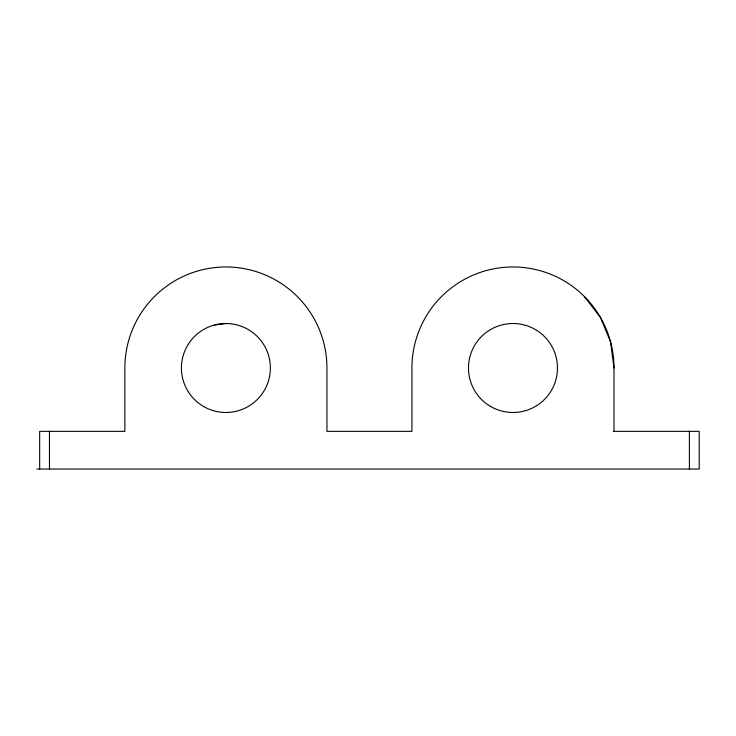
<?xml version="1.0" encoding="UTF-8"?>
<svg xmlns="http://www.w3.org/2000/svg" width="736" height="736" viewBox="0 0 736 736"><rect width="100%" height="100%" fill="white"/><g stroke="black" fill="none" stroke-linecap="round" stroke-linejoin="round"><path stroke-width="1.1" d="M214.388 325.027L225.906 323.509M613.336 431.342L699.2 431.342L699.2 469.034L36.8 469.034M584.412 296.553L600.466 317.483L610.558 341.854L614.008 368L614.008 431.342M689.402 431.342L689.402 469.034M49.468 431.342L49.468 469.034M39.67 469.034L39.67 431.342L124.862 431.342L124.862 368A101.034 101.034 0 0 1 225.906 266.966A101.034 101.034 0 0 1 326.94 368L326.94 431.342L411.93 431.342L411.93 368A101.034 101.034 0 0 1 512.964 266.966A101.034 101.034 0 0 1 614.008 368M490.719 406.53A44.491 44.491 0 0 0 557.456 368A44.491 44.491 0 0 0 490.719 329.47A44.491 44.491 0 0 0 490.719 406.53M203.66 406.53A44.491 44.491 0 0 0 270.388 368A44.491 44.491 0 0 0 203.66 329.47A44.491 44.491 0 0 0 203.66 406.53"/></g></svg>
